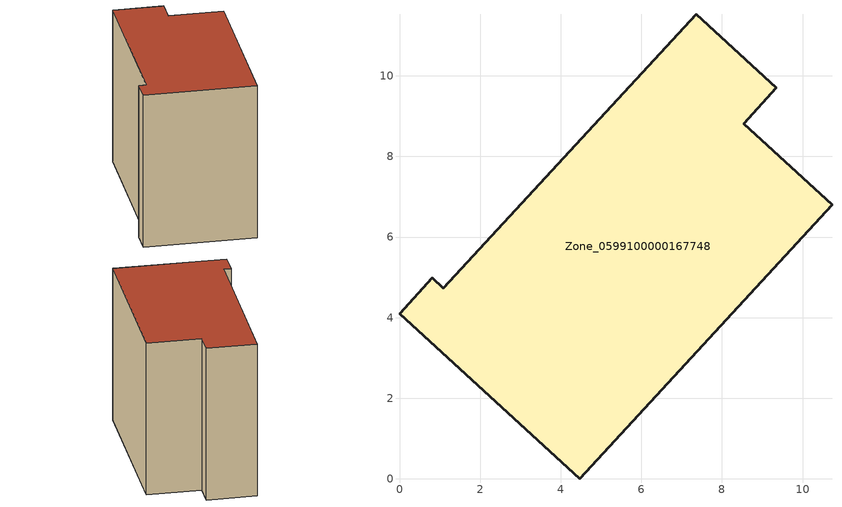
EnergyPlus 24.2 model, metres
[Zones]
Zone_0599100000167748
 floor ground (C_G): 10.73,6.8 4.47,0 0,4.1 0.81,4.99 1.09,4.73 7.36,11.53 9.35,9.7 8.54,8.81 z0
 wall outside (C_F): 4.47,0 10.73,6.8 8.54,8.81 9.35,9.7 7.36,11.53 1.09,4.73 0.81,4.99 0,4.1 4.47,0 z0:8.81
 roof outside (C_R): 7.36,11.53 1.09,4.73 0.81,4.99 0,4.1 4.47,0 10.73,6.8 8.54,8.81 9.35,9.7 z8.81
[BUILDING]
Pand.0599100000167748: North Axis=0; Terrain=City; Loads Convergence Tolerance Value=0.04; Temperature Convergence Tolerance Value=0.4; Solar Distribution=FullExterior; Maximum Number of Warmup Days=25; Minimum Number of Warmup Days=1
[Site:Location]
Rotterdam.The.Hague.AP_ZH_NLD Design_Conditions: Latitude=51.96; Longitude=4.45; Time Zone=1; Elevation=-4.5
[SITE:GROUNDTEMPERATURE:BUILDINGSURFACE]
18, 18, 18, 18, 18, 18, 18, 18, 18, 18, 18, 18
[MATERIAL] Thermal Absorptance=0.9; Solar Absorptance=0.7; Visible Absorptance=0.7
Name | Roughness | Thickness | Conductivity | Density | Specific Heat
G.TI.1975-1991 | MediumSmooth | 0.15 | 0.288461 | 540 | 1210
F.TI.1975-1991 | Rough | 0.3 | 0.230769 | 1920 | 840
R.TI.1975-1991 | MediumRough | 0.2 | 0.153846 | 1500 | 1000
[CONSTRUCTION]
C_G: G.TI.1975-1991
C_F: F.TI.1975-1991
C_R: R.TI.1975-1991
[ZONE]
Zone_0599100000167748: Type=1; Multiplier=1; Ceiling Height=Autocalculate; Volume=Autocalculate; Floor Area=autocalculate; Part of Total Floor Area=Yes
[ZONEINFILTRATION:DESIGNFLOWRATE]
Infil_Zone_0599100000167748: Zone or ZoneList or Space or SpaceList=Zone_0599100000167748; Schedule=AlwaysOn; Design Flow Rate Calculation Method=Flow/Area; Flow Rate per Floor Area=0.003; Constant Term Coefficient=1; Temperature Term Coefficient=0; Velocity Term Coefficient=0; Velocity Squared Term Coefficient=0
[HVACTEMPLATE:ZONE:IDEALLOADSAIRSYSTEM]
Zone_0599100000167748: Maximum Heating Supply Air Temperature=50; Minimum Cooling Supply Air Temperature=13; Maximum Heating Supply Air Humidity Ratio=0.0156; Minimum Cooling Supply Air Humidity Ratio=0.0077; Heating Limit=NoLimit; Cooling Limit=NoLimit; Dehumidification Control Type=ConstantSensibleHeatRatio; Cooling Sensible Heat Ratio=0.7; Dehumidification Setpoint=60; Humidification Control Type=None; Humidification Setpoint=30; Outdoor Air Method=None; Outdoor Air Flow Rate per Person=0.00944; Outdoor Air Flow Rate per Zone Floor Area=0; Outdoor Air Flow Rate per Zone=0; Demand Controlled Ventilation Type=None; Outdoor Air Economizer Type=NoEconomizer; Heat Recovery Type=None; Sensible Heat Recovery Effectiveness=0.7; Latent Heat Recovery Effectiveness=0.65
[ZONECONTROL:THERMOSTAT]
ThermostatControl_Zone_0599100000167748: Zone or ZoneList=Zone_0599100000167748; Control Type Schedule=DualSetpointControlType; Control 1=Thermostat_Zone_0599100000167748; Temperature Difference Between Cutout And Setpoint=0
[THERMOSTATSETPOINT:DUALSETPOINT]
Thermostat_Zone_0599100000167748: Heating Setpoint Temperature Schedule=HeatingSetpoint_Zone_0599100000167748; Cooling Setpoint Temperature Schedule=CoolingSetpoint_Zone_0599100000167748
[SCHEDULE:COMPACT]
HeatingSetpoint_Zone_0599100000167748: Through: 12/31, For: AllDays, Until: 24:00, 21
CoolingSetpoint_Zone_0599100000167748: Through: 12/31, For: AllDays, Until: 24:00, 24
DualSetpointControlType: Through: 12/31, For: AllDays, Until: 24:00, 4
AlwaysOn: Through: 12/31, For: AllDays, Until: 24:00, 1
